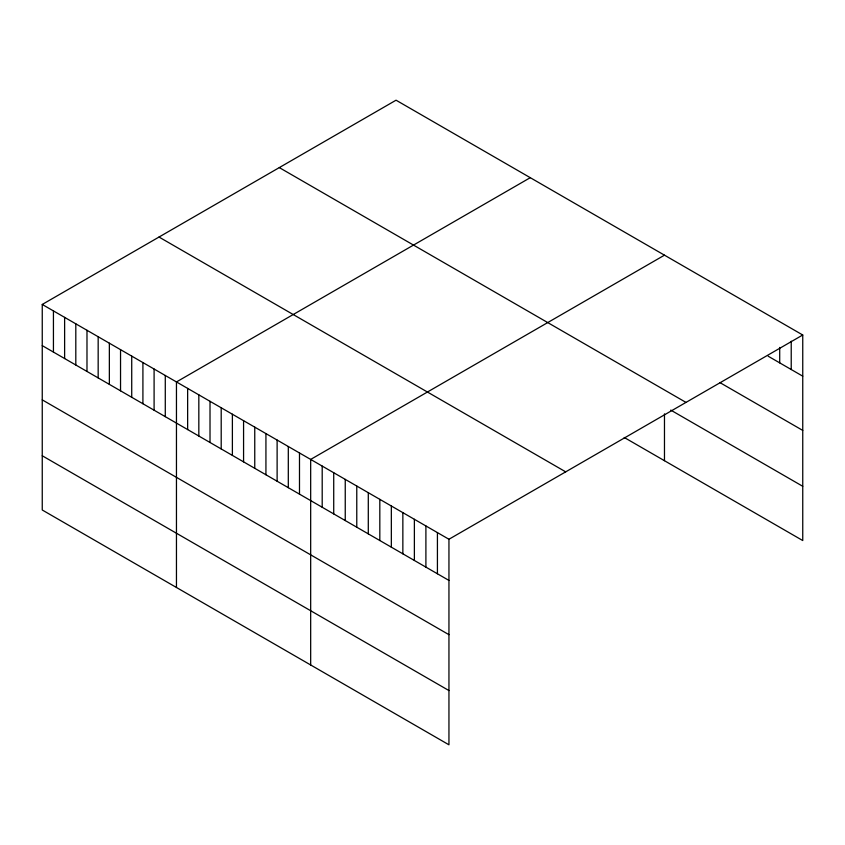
<?xml version="1.0" encoding="UTF-8"?>
<svg xmlns="http://www.w3.org/2000/svg" width="845" height="845" viewBox="0 0 845 845"><rect width="100%" height="100%" fill="white"/><g stroke="black" fill="none" stroke-linecap="round" stroke-linejoin="round"><path stroke-width="1.27" d="M42.25 304.453L448.948 539.258L448.948 744.804L42.25 510L42.25 304.453L396.051 100.196L802.75 335L802.75 540.546L624.212 437.467M530.259 177.682L176.457 381.94L176.457 587.486M664.476 255.169L310.675 459.426L310.675 664.973M448.948 539.258L802.75 335M768.179 356.21L802.75 376.173M719.993 382.637L802.75 430.411M279.294 167.595L685.992 402.41M670.761 410.1L802.75 486.297M159.008 237.044L565.706 471.859M42.25 345.626L448.948 580.43M42.25 399.865L448.948 634.679M42.25 455.761L448.948 690.566M791.226 341.211L791.226 369.518M779.703 347.422L779.703 362.864M664.476 413.86L664.476 460.705M437.425 532.614L437.425 573.776M425.901 525.96L425.901 567.132M414.377 519.305L414.377 560.478M402.854 512.651L402.854 553.824M391.341 505.997L391.341 547.169M379.817 499.342L379.817 540.515M368.293 492.688L368.293 533.86M356.77 486.044L356.77 527.206M345.246 479.39L345.246 520.562M333.722 472.735L333.722 513.908M322.198 466.081L322.198 507.253M299.489 452.973L299.489 494.145M288.303 446.519L288.303 487.681M277.118 440.055L277.118 481.227M265.932 433.601L265.932 474.774M254.757 427.147L254.757 468.31M243.571 420.683L243.571 461.856M232.386 414.23L232.386 455.402M221.2 407.776L221.2 448.938M210.014 401.312L210.014 442.484M198.828 394.858L198.828 436.031M187.643 388.404L187.643 429.566M165.282 375.486L165.282 416.659M154.096 369.033L154.096 410.195M142.911 362.568L142.911 403.741M131.725 356.115L131.725 397.287M120.539 349.661L120.539 390.823M109.354 343.197L109.354 384.369M98.168 336.743L98.168 377.916M86.982 330.289L86.982 371.451M75.807 323.825L75.807 364.998M64.621 317.371L64.621 358.544M53.436 310.918L53.436 352.08"/></g></svg>
